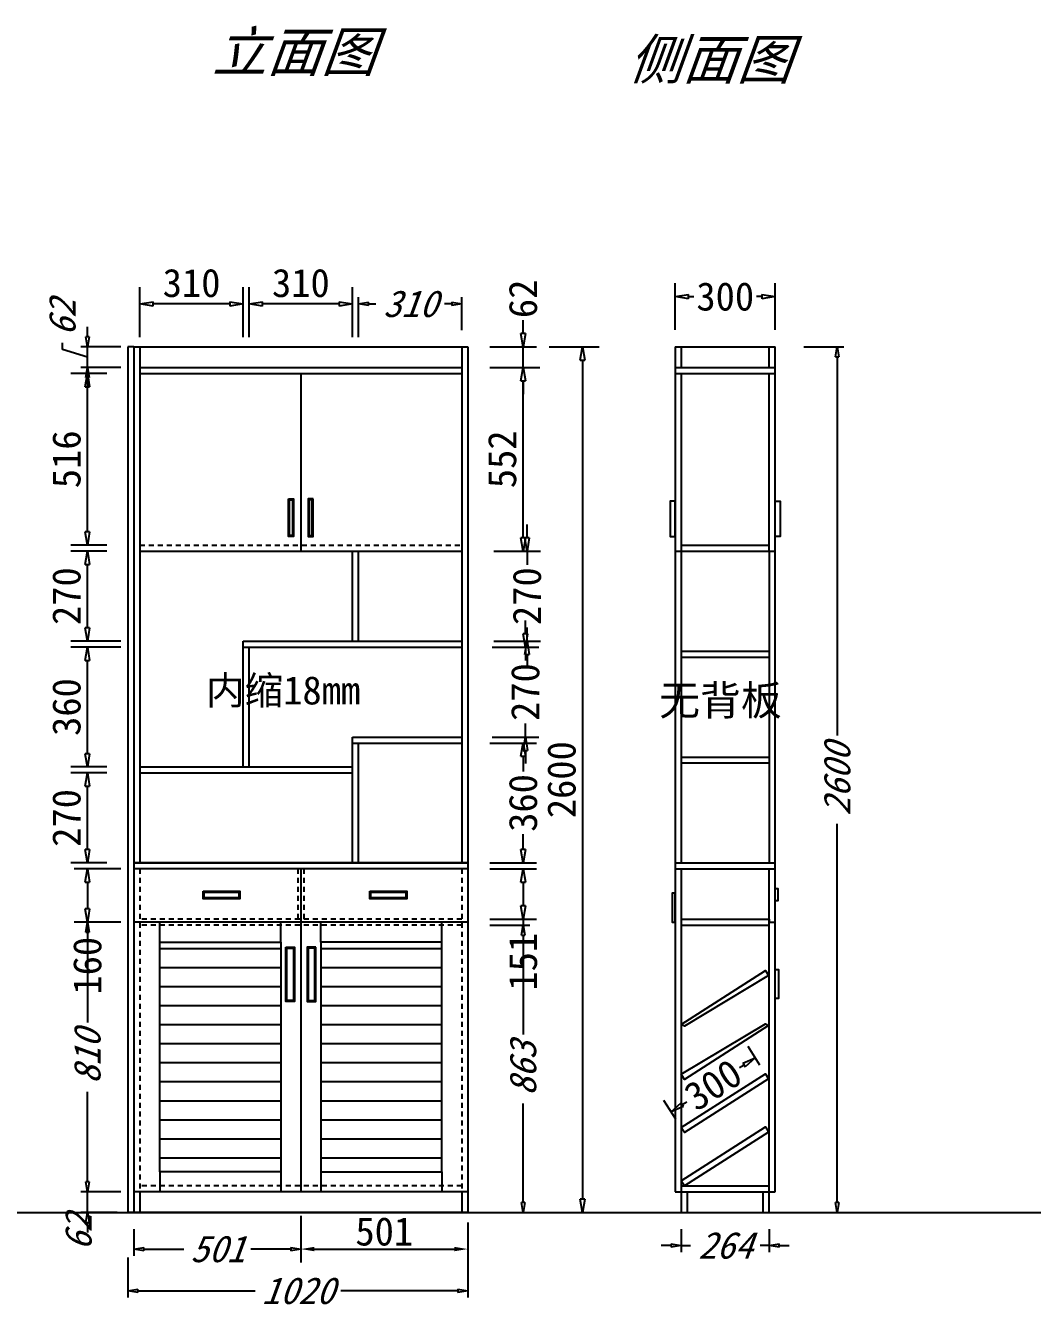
# Model space of a CAD drawing. Header units: millimetres. Extents: x 366509 to 398313, y -1245498 to -1202747.
# Drawn here: x 378862 to 381884, y -1225288 to -1221437 of the extents above; entities that cross this region are included whole.
import ezdxf

# ---------------------------------------------------------------- set-up
doc = ezdxf.new("R2010")
doc.units = ezdxf.units.MM
doc.header["$LTSCALE"] = 20
doc.linetypes.add('JIS_02_0.7', pattern=[1.35, 0.75, -0.6])
doc.layers.get('Defpoints').update_dxf_attribs({"color": 250})
doc.styles.get("Standard").update_dxf_attribs({"font": 'SimSun.ttf', "height": 85})
doc.styles.add('text', font='SimSun.ttf', dxfattribs={"height": 85})
doc.styles.add('汉字', font='SimSun.ttf', dxfattribs={"oblique": 20, "height": 80})
doc.dimstyles.new('200', dxfattribs={"dimtxt": 90, "dimasz": 40, "dimexe": 50, "dimexo": 100, "dimgap": 20, "dimtad": 1, "dimdec": 0, "dimtxsty": 'Standard', "dimblk": 'CLOSEDBLANK', "dimcen": 100, "dimdle": 50, "dimclrd": 256, "dimclre": 256, "dimclrt": 256, "dimadec": 0, "dimazin": 0, "dimtfac": 1, "dimtdec": 0, "dimtmove": 2, "dimatfit": 3, "dimldrblk": 'CLOSEDBLANK', "dimfxl": 100, "dimfxlon": 1, "dimlwd": 25, "dimlwe": 25, "dimarcsym": 0})
doc.dimstyles.new('ISO-25', dxfattribs={"dimtxt": 2.5, "dimasz": 2.5, "dimexe": 1.25, "dimexo": 0.625, "dimtad": 1, "dimtxsty": 'Standard', "dimcen": 2.5, "dimadec": 0, "dimazin": 0, "dimtfac": 1, "dimtmove": 0, "dimatfit": 3, "dimfxl": 1, "dimarcsym": 0})
doc.dimstyles.get("Standard").update_dxf_attribs({"dimtxt": 0.18, "dimasz": 0.18, "dimexe": 0.18, "dimexo": 0.0625, "dimgap": 0.09, "dimtad": 0, "dimtih": 1, "dimtoh": 1, "dimdec": 4, "dimzin": 0, "dimdsep": 46, "dimtxsty": 'Standard', "dimcen": 0.09, "dimadec": 0, "dimazin": 0, "dimtfac": 1, "dimtdec": 4, "dimtofl": 0, "dimtmove": 0, "dimatfit": 3, "dimfxl": 1, "dimtolj": 1, "dimtzin": 0, "dimarcsym": 0})
doc.dimstyles.new('周文晶', dxfattribs={"dimtxt": 70, "dimasz": 40, "dimexe": 40, "dimexo": 30, "dimgap": 10, "dimtad": 0, "dimdec": 0, "dimtxsty": 'Standard', "dimblk": 'CLOSEDBLANK', "dimcen": 200, "dimclrd": 256, "dimclre": 256, "dimadec": 0, "dimazin": 0, "dimtfac": 1, "dimtdec": 0, "dimtmove": 0, "dimatfit": 3, "dimldrblk": 'CLOSEDBLANK', "dimfxl": 100, "dimfxlon": 1, "dimarcsym": 0})

# ---------------------------------------------------------------- blocks, each defined once
blk = doc.blocks.new('_ClosedBlank')
at = {"color": 0, "linetype": 'ByBlock', "lineweight": -2}
for p, q in [((-1, 0.167), (0, 0)), ((-1, 0.167), (-1, -0.167)), ((0, 0), (-1, -0.167))]:
    blk.add_line(p, q, dxfattribs=at)
blk = doc.blocks.new('*D856')
at = {"lineweight": 25, "transparency": 16777216}
for p, q in [((379047, -1224908.8), (379047, -1224878.8)), ((379147, -1224938.8), (379027, -1224938.8)), ((379047, -1225000.8), (379047, -1224938.8)), ((379136.8, -1225000.8), (379027, -1225000.8)), ((379047, -1225030.8), (379047, -1225060.8))]:
    blk.add_line(p, q, dxfattribs=at)
at = {"layer": 'Defpoints', "color": 0, "transparency": 16777216}
for p in [(379047, -1224938.8), (379204.8, -1224938.8), (379186.8, -1225000.8)]:
    blk.add_point(p, dxfattribs=at)
at = {"lineweight": 25, "transparency": 16777216, "xscale": 30, "yscale": 30, "zscale": 30}
for p, rotation in [((379047, -1224938.8), 270), ((379047, -1225000.8), 90)]:
    blk.add_blockref('_ClosedBlank', p, dxfattribs=dict(at, rotation=rotation))
at = {"lineweight": -3, "transparency": 16777216, "insert": (379020.4, -1225060.8), "char_height": 80, "attachment_point": 5, "rotation": 90, "style": '汉字'}
blk.add_mtext('62', dxfattribs=at)
blk = doc.blocks.new('*D857')
at = {"lineweight": 25, "transparency": 16777216}
for p, q in [((379147, -1224128.8), (379027, -1224128.8)), ((379047, -1224158.8), (379047, -1224429.7)), ((379047, -1224908.8), (379047, -1224638)), ((379147, -1224938.8), (379027, -1224938.8))]:
    blk.add_line(p, q, dxfattribs=at)
at = {"layer": 'Defpoints', "color": 0, "transparency": 16777216}
for p in [(379047, -1224128.8), (379204.8, -1224128.8), (379204.8, -1224938.8)]:
    blk.add_point(p, dxfattribs=at)
at = {"lineweight": 25, "transparency": 16777216, "xscale": 30, "yscale": 30, "zscale": 30}
for p, rotation in [((379047, -1224128.8), 90), ((379047, -1224938.8), 270)]:
    blk.add_blockref('_ClosedBlank', p, dxfattribs=dict(at, rotation=rotation))
at = {"lineweight": -3, "transparency": 16777216, "insert": (379047, -1224533.8), "char_height": 80, "attachment_point": 5, "rotation": 90, "style": '汉字'}
blk.add_mtext('810', dxfattribs=at)
blk = doc.blocks.new('*D906')
at = {"lineweight": 25, "transparency": 16777216}
for p, q in [((379860.8, -1222372.3), (379860.8, -1222252.3)), ((380170.8, -1222350.9), (380170.8, -1222252.3)), ((379890.8, -1222272.3), (379912.5, -1222272.3)), ((380140.8, -1222272.3), (380119, -1222272.3))]:
    blk.add_line(p, q, dxfattribs=at)
at = {"layer": 'Defpoints', "color": 0, "transparency": 16777216}
for p in [(380170.8, -1222272.3), (380170.8, -1222400.9), (379860.8, -1223014.8)]:
    blk.add_point(p, dxfattribs=at)
at = {"lineweight": 25, "transparency": 16777216, "xscale": 30, "yscale": 30, "zscale": 30, "rotation": 180}
blk.add_blockref('_ClosedBlank', (379860.8, -1222272.3), dxfattribs=at)
at = {"lineweight": 25, "transparency": 16777216, "xscale": 30, "yscale": 30, "zscale": 30}
blk.add_blockref('_ClosedBlank', (380170.8, -1222272.3), dxfattribs=at)
at = {"lineweight": -3, "transparency": 16777216, "insert": (380015.8, -1222272.3), "char_height": 80, "attachment_point": 5, "style": '汉字'}
blk.add_mtext('310', dxfattribs=at)
blk = doc.blocks.new('*D858')
at = {"lineweight": 25, "transparency": 16777216}
for p, q in [((379168.8, -1225135.9), (379168.8, -1225255.9)), ((380188.8, -1225135.9), (380188.8, -1225255.9)), ((379198.8, -1225235.9), (379550.2, -1225235.9)), ((380158.8, -1225235.9), (379807.4, -1225235.9))]:
    blk.add_line(p, q, dxfattribs=at)
at = {"layer": 'Defpoints', "color": 0, "transparency": 16777216}
for p in [(379168.8, -1225000.8), (380188.8, -1225000.8), (380188.8, -1225235.9)]:
    blk.add_point(p, dxfattribs=at)
at = {"lineweight": 25, "transparency": 16777216, "xscale": 30, "yscale": 30, "zscale": 30, "rotation": 180}
blk.add_blockref('_ClosedBlank', (379168.8, -1225235.9), dxfattribs=at)
at = {"lineweight": 25, "transparency": 16777216, "xscale": 30, "yscale": 30, "zscale": 30}
blk.add_blockref('_ClosedBlank', (380188.8, -1225235.9), dxfattribs=at)
at = {"lineweight": -3, "transparency": 16777216, "insert": (379678.8, -1225235.9), "char_height": 80, "attachment_point": 5, "style": '汉字'}
blk.add_mtext('1020', dxfattribs=at)
blk = doc.blocks.new('*D907')
at = {"lineweight": 25, "transparency": 16777216}
for p, q in [((380829.8, -1225050.8), (380829.8, -1225119.8)), ((381094.2, -1225050.8), (381094.2, -1225119.8)), ((380799.8, -1225099.8), (380769.8, -1225099.8)), ((380829.8, -1225099.8), (380857.4, -1225099.8)), ((381094.2, -1225099.8), (381066.6, -1225099.8)), ((381124.2, -1225099.8), (381154.2, -1225099.8))]:
    blk.add_line(p, q, dxfattribs=at)
at = {"layer": 'Defpoints', "color": 0, "transparency": 16777216}
for p in [(380829.8, -1225000.8), (381094.2, -1225000.8), (381094.2, -1225099.8)]:
    blk.add_point(p, dxfattribs=at)
at = {"lineweight": 25, "transparency": 16777216, "xscale": 30, "yscale": 30, "zscale": 30}
blk.add_blockref('_ClosedBlank', (380829.8, -1225099.8), dxfattribs=at)
at = {"lineweight": 25, "transparency": 16777216, "xscale": 30, "yscale": 30, "zscale": 30, "rotation": 180}
blk.add_blockref('_ClosedBlank', (381094.2, -1225099.8), dxfattribs=at)
at = {"lineweight": -3, "transparency": 16777216, "insert": (380962, -1225099.8), "char_height": 80, "attachment_point": 5, "style": '汉字'}
blk.add_mtext('264', dxfattribs=at)
blk = doc.blocks.new('*D908')
at = {"lineweight": 25, "transparency": 16777216}
for p, q in [((381198.1, -1222400.8), (381318.1, -1222400.8)), ((381298.1, -1222430.8), (381298.1, -1223568.7)), ((381298.1, -1224970.8), (381298.1, -1223833)), ((381198.1, -1225000.8), (381318.1, -1225000.8))]:
    blk.add_line(p, q, dxfattribs=at)
at = {"layer": 'Defpoints', "color": 0, "transparency": 16777216}
for p in [(381112.2, -1222400.8), (381112.2, -1225000.8), (381298.1, -1225000.8)]:
    blk.add_point(p, dxfattribs=at)
at = {"lineweight": 25, "transparency": 16777216, "xscale": 30, "yscale": 30, "zscale": 30}
for p, rotation in [((381298.1, -1222400.8), 90), ((381298.1, -1225000.8), 270)]:
    blk.add_blockref('_ClosedBlank', p, dxfattribs=dict(at, rotation=rotation))
at = {"lineweight": -3, "transparency": 16777216, "insert": (381298.1, -1223700.8), "char_height": 80, "attachment_point": 5, "rotation": 90, "style": '汉字'}
blk.add_mtext('2600', dxfattribs=at)
blk = doc.blocks.new('*D859')
at = {"lineweight": 25, "transparency": 16777216}
for p, q in [((380255.1, -1224137.8), (380375.1, -1224137.8)), ((380355.1, -1224167.8), (380355.1, -1224465.8)), ((380355.1, -1224970.8), (380355.1, -1224672.8)), ((380255.1, -1225000.8), (380375.1, -1225000.8))]:
    blk.add_line(p, q, dxfattribs=at)
at = {"layer": 'Defpoints', "color": 0, "transparency": 16777216}
for p in [(380170.8, -1224137.8), (380170.8, -1225000.8), (380355.1, -1225000.8)]:
    blk.add_point(p, dxfattribs=at)
at = {"lineweight": 25, "transparency": 16777216, "xscale": 30, "yscale": 30, "zscale": 30}
for p, rotation in [((380355.1, -1224137.8), 90), ((380355.1, -1225000.8), 270)]:
    blk.add_blockref('_ClosedBlank', p, dxfattribs=dict(at, rotation=rotation))
at = {"lineweight": -3, "transparency": 16777216, "insert": (380355.1, -1224569.3), "char_height": 80, "attachment_point": 5, "rotation": 90, "style": '汉字'}
blk.add_mtext('863', dxfattribs=at)
blk = doc.blocks.new('*D909')
at = {"lineweight": 25, "transparency": 16777216}
for p, q in [((379047, -1222370.9), (379047, -1222340.9)), ((378972, -1222409.4), (378972, -1222389.4)), ((379047, -1222431.9), (378972, -1222409.4)), ((379147, -1222400.9), (379027, -1222400.9)), ((379047, -1222462.9), (379047, -1222400.9)), ((379047, -1222462.9), (379047, -1222400.9)), ((379147, -1222462.9), (379027, -1222462.9)), ((379047, -1222492.9), (379047, -1222522.9))]:
    blk.add_line(p, q, dxfattribs=at)
at = {"layer": 'Defpoints', "color": 0, "transparency": 16777216}
for p in [(379047, -1222400.9), (379204.8, -1222400.9), (379204.8, -1222462.9)]:
    blk.add_point(p, dxfattribs=at)
at = {"lineweight": 25, "transparency": 16777216, "xscale": 30, "yscale": 30, "zscale": 30}
for p, rotation in [((379047, -1222400.9), 270), ((379047, -1222462.9), 90)]:
    blk.add_blockref('_ClosedBlank', p, dxfattribs=dict(at, rotation=rotation))
at = {"lineweight": -3, "transparency": 16777216, "insert": (378972, -1222314.6), "char_height": 80, "attachment_point": 5, "rotation": 90, "style": '汉字'}
blk.add_mtext('62', dxfattribs=at)
blk = doc.blocks.new('*D860')
at = {"lineweight": 25, "transparency": 16777216}
for p, q in [((379687.8, -1225010.4), (379687.8, -1225130.4)), ((379186.8, -1225050.8), (379186.8, -1225130.4)), ((379216.8, -1225110.4), (379336.9, -1225110.4)), ((379657.8, -1225110.4), (379537.6, -1225110.4))]:
    blk.add_line(p, q, dxfattribs=at)
at = {"layer": 'Defpoints', "color": 0, "transparency": 16777216}
for p in [(379687.8, -1224938.8), (379186.8, -1225000.8), (379186.8, -1225110.4)]:
    blk.add_point(p, dxfattribs=at)
at = {"lineweight": 25, "transparency": 16777216, "xscale": 30, "yscale": 30, "zscale": 30, "rotation": 180}
blk.add_blockref('_ClosedBlank', (379186.8, -1225110.4), dxfattribs=at)
at = {"lineweight": 25, "transparency": 16777216, "xscale": 30, "yscale": 30, "zscale": 30}
blk.add_blockref('_ClosedBlank', (379687.8, -1225110.4), dxfattribs=at)
at = {"lineweight": -3, "transparency": 16777216, "insert": (379437.3, -1225110.4), "char_height": 80, "attachment_point": 5, "style": '汉字'}
blk.add_mtext('501', dxfattribs=at)
blk = doc.blocks.new('*D861')
at = {"lineweight": 25, "transparency": 16777216}
for p, q in [((380433.3, -1222400.9), (380583.3, -1222400.9)), ((380533.3, -1222440.9), (380533.3, -1224960.8)), ((380433.3, -1225000.8), (380583.3, -1225000.8))]:
    blk.add_line(p, q, dxfattribs=at)
at = {"layer": 'Defpoints', "color": 0, "transparency": 16777216}
for p in [(380026.8, -1222400.9), (380026.8, -1225000.8), (380533.3, -1225000.8)]:
    blk.add_point(p, dxfattribs=at)
at = {"lineweight": 25, "transparency": 16777216, "xscale": 40, "yscale": 40, "zscale": 40}
for p, rotation in [((380533.3, -1222400.9), 90), ((380533.3, -1225000.8), 270)]:
    blk.add_blockref('_ClosedBlank', p, dxfattribs=dict(at, rotation=rotation))
at = {"lineweight": -3, "transparency": 16777216, "insert": (380470.8, -1223700.9), "char_height": 85, "attachment_point": 5, "rotation": 90}
blk.add_mtext('2600', dxfattribs=at)
blk = doc.blocks.new('*D910')
at = {"lineweight": 25, "transparency": 16777216}
for p, q in [((379532.8, -1222372.3), (379532.8, -1222222.3)), ((379842.8, -1222372.3), (379842.8, -1222222.3)), ((379802.8, -1222272.3), (379572.8, -1222272.3))]:
    blk.add_line(p, q, dxfattribs=at)
at = {"layer": 'Defpoints', "color": 0, "transparency": 16777216}
for p in [(379532.8, -1222272.3), (379842.8, -1223014.8), (379532.8, -1223302.8)]:
    blk.add_point(p, dxfattribs=at)
at = {"lineweight": 25, "transparency": 16777216, "xscale": 40, "yscale": 40, "zscale": 40, "rotation": 180}
blk.add_blockref('_ClosedBlank', (379532.8, -1222272.3), dxfattribs=at)
at = {"lineweight": 25, "transparency": 16777216, "xscale": 40, "yscale": 40, "zscale": 40}
blk.add_blockref('_ClosedBlank', (379842.8, -1222272.3), dxfattribs=at)
at = {"lineweight": -3, "transparency": 16777216, "insert": (379687.8, -1222209.8), "char_height": 85, "attachment_point": 5}
blk.add_mtext('310', dxfattribs=at)
blk = doc.blocks.new('*D911')
at = {"lineweight": 25, "transparency": 16777216}
for p, q in [((379204.8, -1222372.3), (379204.8, -1222222.3)), ((379514.8, -1222372.3), (379514.8, -1222222.3)), ((379474.8, -1222272.3), (379244.8, -1222272.3))]:
    blk.add_line(p, q, dxfattribs=at)
at = {"layer": 'Defpoints', "color": 0, "transparency": 16777216}
for p in [(379204.8, -1222272.3), (379514.8, -1223314.8), (379204.8, -1223473.8)]:
    blk.add_point(p, dxfattribs=at)
at = {"lineweight": 25, "transparency": 16777216, "xscale": 40, "yscale": 40, "zscale": 40, "rotation": 180}
blk.add_blockref('_ClosedBlank', (379204.8, -1222272.3), dxfattribs=at)
at = {"lineweight": 25, "transparency": 16777216, "xscale": 40, "yscale": 40, "zscale": 40}
blk.add_blockref('_ClosedBlank', (379514.8, -1222272.3), dxfattribs=at)
at = {"lineweight": -3, "transparency": 16777216, "insert": (379359.8, -1222209.8), "char_height": 85, "attachment_point": 5}
blk.add_mtext('310', dxfattribs=at)
blk = doc.blocks.new('*D862')
at = {"lineweight": 25, "transparency": 16777216}
for p, q in [((379104.8, -1223680.8), (378997, -1223680.8)), ((379047, -1223910.8), (379047, -1223720.8)), ((379104.8, -1223950.8), (378997, -1223950.8))]:
    blk.add_line(p, q, dxfattribs=at)
at = {"layer": 'Defpoints', "color": 0, "transparency": 16777216}
for p in [(379047, -1223680.8), (379204.8, -1223680.8), (379204.8, -1223950.8)]:
    blk.add_point(p, dxfattribs=at)
at = {"lineweight": 25, "transparency": 16777216, "xscale": 40, "yscale": 40, "zscale": 40}
for p, rotation in [((379047, -1223680.8), 90), ((379047, -1223950.8), 270)]:
    blk.add_blockref('_ClosedBlank', p, dxfattribs=dict(at, rotation=rotation))
at = {"lineweight": -3, "transparency": 16777216, "insert": (378984.5, -1223815.8), "char_height": 85, "attachment_point": 5, "rotation": 90}
blk.add_mtext('270', dxfattribs=at)
blk = doc.blocks.new('*D912')
at = {"lineweight": 25, "transparency": 16777216}
for p, q in [((379147, -1223302.8), (378997, -1223302.8)), ((379047, -1223622.8), (379047, -1223342.8)), ((379104.8, -1223662.8), (378997, -1223662.8))]:
    blk.add_line(p, q, dxfattribs=at)
at = {"layer": 'Defpoints', "color": 0, "transparency": 16777216}
for p in [(379047, -1223302.8), (379514.8, -1223302.8), (379204.8, -1223662.8)]:
    blk.add_point(p, dxfattribs=at)
at = {"lineweight": 25, "transparency": 16777216, "xscale": 40, "yscale": 40, "zscale": 40}
for p, rotation in [((379047, -1223302.8), 90), ((379047, -1223662.8), 270)]:
    blk.add_blockref('_ClosedBlank', p, dxfattribs=dict(at, rotation=rotation))
at = {"lineweight": -3, "transparency": 16777216, "insert": (378984.5, -1223482.8), "char_height": 85, "attachment_point": 5, "rotation": 90}
blk.add_mtext('360', dxfattribs=at)
blk = doc.blocks.new('*D913')
at = {"lineweight": 25, "transparency": 16777216}
for p, q in [((379104.8, -1223014.8), (378997, -1223014.8)), ((379047, -1223244.8), (379047, -1223054.8)), ((379147, -1223284.8), (378997, -1223284.8))]:
    blk.add_line(p, q, dxfattribs=at)
at = {"layer": 'Defpoints', "color": 0, "transparency": 16777216}
for p in [(379047, -1223014.8), (379204.8, -1223014.8), (379514.8, -1223284.8)]:
    blk.add_point(p, dxfattribs=at)
at = {"lineweight": 25, "transparency": 16777216, "xscale": 40, "yscale": 40, "zscale": 40}
for p, rotation in [((379047, -1223014.8), 90), ((379047, -1223284.8), 270)]:
    blk.add_blockref('_ClosedBlank', p, dxfattribs=dict(at, rotation=rotation))
at = {"lineweight": -3, "transparency": 16777216, "insert": (378984.5, -1223149.8), "char_height": 85, "attachment_point": 5, "rotation": 90}
blk.add_mtext('270', dxfattribs=at)
blk = doc.blocks.new('*D914')
at = {"lineweight": 25, "transparency": 16777216}
for p, q in [((379104.8, -1222480.9), (378997, -1222480.9)), ((379047, -1222956.8), (379047, -1222520.9)), ((379104.8, -1222996.8), (378997, -1222996.8))]:
    blk.add_line(p, q, dxfattribs=at)
at = {"layer": 'Defpoints', "color": 0, "transparency": 16777216}
for p in [(379047, -1222480.9), (379204.8, -1222480.9), (379204.8, -1222996.8)]:
    blk.add_point(p, dxfattribs=at)
at = {"lineweight": 25, "transparency": 16777216, "xscale": 40, "yscale": 40, "zscale": 40}
for p, rotation in [((379047, -1222480.9), 90), ((379047, -1222996.8), 270)]:
    blk.add_blockref('_ClosedBlank', p, dxfattribs=dict(at, rotation=rotation))
at = {"lineweight": -3, "transparency": 16777216, "insert": (378984.5, -1222738.9), "char_height": 85, "attachment_point": 5, "rotation": 90}
blk.add_mtext('516', dxfattribs=at)
blk = doc.blocks.new('*D863')
at = {"lineweight": 25, "transparency": 16777216}
for p, q in [((380270.8, -1222462.9), (380405.1, -1222462.9)), ((380355.1, -1222974.8), (380355.1, -1222502.9)), ((380270.8, -1223014.8), (380405.1, -1223014.8))]:
    blk.add_line(p, q, dxfattribs=at)
at = {"layer": 'Defpoints', "color": 0, "transparency": 16777216}
for p in [(380170.8, -1222462.9), (380355.1, -1222462.9), (380170.8, -1223014.8)]:
    blk.add_point(p, dxfattribs=at)
at = {"lineweight": 25, "transparency": 16777216, "xscale": 40, "yscale": 40, "zscale": 40}
for p, rotation in [((380355.1, -1222462.9), 90), ((380355.1, -1223014.8), 270)]:
    blk.add_blockref('_ClosedBlank', p, dxfattribs=dict(at, rotation=rotation))
at = {"lineweight": -3, "transparency": 16777216, "insert": (380292.6, -1222738.9), "char_height": 85, "attachment_point": 5, "rotation": 90}
blk.add_mtext('552', dxfattribs=at)
blk = doc.blocks.new('*D864')
at = {"color": 0, "lineweight": -2, "transparency": 16777216}
for p, q in [((379687.8, -1225010.4), (379687.8, -1225150.4)), ((380188.8, -1225030.8), (380188.8, -1225150.4)), ((379727.8, -1225110.4), (380148.8, -1225110.4))]:
    blk.add_line(p, q, dxfattribs=at)
at = {"color": 0, "transparency": 16777216}
for points in [[(379727.8, -1225103.7), (379727.8, -1225117), (379687.8, -1225110.4)], [(380148.8, -1225103.7), (380148.8, -1225117), (380188.8, -1225110.4)]]:
    blk.add_solid(points, dxfattribs=at)
at = {"layer": 'Defpoints', "color": 0, "transparency": 16777216}
for p in [(379687.8, -1224938.8), (380188.8, -1225000.8), (380188.8, -1225110.4)]:
    blk.add_point(p, dxfattribs=at)
at = {"color": 0, "lineweight": -3, "transparency": 16777216, "insert": (379938.3, -1225057.9), "char_height": 85, "attachment_point": 5}
blk.add_mtext('501', dxfattribs=at)
blk = doc.blocks.new('*D865')
at = {"lineweight": -2, "transparency": 16777216}
for p, q in [((380811.8, -1222350.4), (380811.8, -1222210.4)), ((381112.2, -1222350.4), (381112.2, -1222210.4)), ((380851.8, -1222250.4), (380867.9, -1222250.4)), ((381072.2, -1222250.4), (381056.1, -1222250.4))]:
    blk.add_line(p, q, dxfattribs=at)
at = {"layer": 'Defpoints', "color": 0, "transparency": 16777216}
for p in [(381112.2, -1222250.4), (380811.8, -1222400.8), (381112.2, -1222400.8)]:
    blk.add_point(p, dxfattribs=at)
at = {"lineweight": -2, "transparency": 16777216, "xscale": 40, "yscale": 40, "zscale": 40, "rotation": 180}
blk.add_blockref('_ClosedBlank', (380811.8, -1222250.4), dxfattribs=at)
at = {"lineweight": -2, "transparency": 16777216, "xscale": 40, "yscale": 40, "zscale": 40}
blk.add_blockref('_ClosedBlank', (381112.2, -1222250.4), dxfattribs=at)
at = {"color": 0, "transparency": 16777216, "insert": (380962, -1222250.4), "char_height": 85, "attachment_point": 5}
blk.add_mtext('300', dxfattribs=at)
blk = doc.blocks.new('*D866')
at = {"lineweight": -2, "transparency": 16777216}
for p, q in [((380355.1, -1222360.9), (380355.1, -1222320.9)), ((380255.1, -1222400.9), (380395.1, -1222400.9)), ((380355.1, -1222462.9), (380355.1, -1222400.9)), ((380255.1, -1222462.9), (380395.1, -1222462.9)), ((380355.1, -1222502.9), (380355.1, -1222542.9))]:
    blk.add_line(p, q, dxfattribs=at)
at = {"layer": 'Defpoints', "color": 0, "transparency": 16777216}
for p in [(380170.8, -1222400.9), (380355.1, -1222400.9), (380170.8, -1222462.9)]:
    blk.add_point(p, dxfattribs=at)
at = {"lineweight": -2, "transparency": 16777216, "xscale": 40, "yscale": 40, "zscale": 40}
for p, rotation in [((380355.1, -1222400.9), 270), ((380355.1, -1222462.9), 90)]:
    blk.add_blockref('_ClosedBlank', p, dxfattribs=dict(at, rotation=rotation))
at = {"color": 0, "transparency": 16777216, "insert": (380355.1, -1222257.1), "char_height": 85, "attachment_point": 5, "rotation": 90}
blk.add_mtext('62', dxfattribs=at)
blk = doc.blocks.new('*D867')
at = {"lineweight": -2, "transparency": 16777216}
for p, q in [((380255.1, -1223590.8), (380395.1, -1223590.8)), ((380355.1, -1223630.8), (380355.1, -1223676.8)), ((380355.1, -1223910.8), (380355.1, -1223864.9)), ((380255.1, -1223950.8), (380395.1, -1223950.8))]:
    blk.add_line(p, q, dxfattribs=at)
at = {"layer": 'Defpoints', "color": 0, "transparency": 16777216}
for p in [(380170.8, -1223590.8), (380170.8, -1223950.8), (380355.1, -1223950.8)]:
    blk.add_point(p, dxfattribs=at)
at = {"lineweight": -2, "transparency": 16777216, "xscale": 40, "yscale": 40, "zscale": 40}
for p, rotation in [((380355.1, -1223590.8), 90), ((380355.1, -1223950.8), 270)]:
    blk.add_blockref('_ClosedBlank', p, dxfattribs=dict(at, rotation=rotation))
at = {"color": 0, "transparency": 16777216, "insert": (380355.1, -1223770.8), "char_height": 85, "attachment_point": 5, "rotation": 90}
blk.add_mtext('360', dxfattribs=at)
blk = doc.blocks.new('*D868')
at = {"lineweight": -2, "transparency": 16777216}
for p, q in [((381066.2, -1224558.5), (381030.4, -1224502.6)), ((381018.3, -1224557.9), (381004.9, -1224566.5)), ((380813.6, -1224720.4), (380777.8, -1224664.5)), ((380833, -1224676.6), (380846.5, -1224668))]:
    blk.add_line(p, q, dxfattribs=at)
at = {"layer": 'Defpoints', "color": 0, "transparency": 16777216}
for p in [(381052, -1224536.3), (381082.4, -1224583.8), (380829.8, -1224745.7)]:
    blk.add_point(p, dxfattribs=at)
at = {"lineweight": -2, "transparency": 16777216, "xscale": 40, "yscale": 40, "zscale": 40}
for p, rotation in [((381052, -1224536.3), 32.65196531528703), ((380799.4, -1224698.1), 212.651965315287)]:
    blk.add_blockref('_ClosedBlank', p, dxfattribs=dict(at, rotation=rotation))
at = {"color": 0, "transparency": 16777216, "insert": (380925.7, -1224617.2), "char_height": 85, "attachment_point": 5, "rotation": 32.652}
blk.add_mtext('300', dxfattribs=at)
blk = doc.blocks.new('*D869')
at = {"lineweight": -2, "transparency": 16777216}
for p, q in [((379147, -1223968.8), (379007, -1223968.8)), ((379047, -1224008.8), (379047, -1224088.8)), ((379147, -1224128.8), (379007, -1224128.8)), ((379047, -1224128.8), (379047, -1224168.8))]:
    blk.add_line(p, q, dxfattribs=at)
at = {"layer": 'Defpoints', "color": 0, "transparency": 16777216}
for p in [(379047, -1223968.8), (379186.8, -1223968.8), (379186.8, -1224128.8)]:
    blk.add_point(p, dxfattribs=at)
at = {"lineweight": -2, "transparency": 16777216, "xscale": 40, "yscale": 40, "zscale": 40}
for p, rotation in [((379047, -1223968.8), 90), ((379047, -1224128.8), 270)]:
    blk.add_blockref('_ClosedBlank', p, dxfattribs=dict(at, rotation=rotation))
at = {"color": 0, "transparency": 16777216, "insert": (379047, -1224259.6), "char_height": 85, "attachment_point": 5, "rotation": 90}
blk.add_mtext('160', dxfattribs=at)
blk = doc.blocks.new('*D870')
at = {"lineweight": -2, "transparency": 16777216}
for p, q in [((380255.1, -1223968.8), (380395.1, -1223968.8)), ((380355.1, -1224008.8), (380355.1, -1224079.8)), ((380255.1, -1224119.8), (380395.1, -1224119.8)), ((380355.1, -1224119.8), (380355.1, -1224159.8))]:
    blk.add_line(p, q, dxfattribs=at)
at = {"layer": 'Defpoints', "color": 0, "transparency": 16777216}
for p in [(380170.8, -1223968.8), (380355.1, -1223968.8), (380170.8, -1224119.8)]:
    blk.add_point(p, dxfattribs=at)
at = {"lineweight": -2, "transparency": 16777216, "xscale": 40, "yscale": 40, "zscale": 40}
for p, rotation in [((380355.1, -1223968.8), 90), ((380355.1, -1224119.8), 270)]:
    blk.add_blockref('_ClosedBlank', p, dxfattribs=dict(at, rotation=rotation))
at = {"color": 0, "transparency": 16777216, "insert": (380355.1, -1224247.5), "char_height": 85, "attachment_point": 5, "rotation": 90}
blk.add_mtext('151', dxfattribs=at)
blk = doc.blocks.new('*D955')
at = {"lineweight": -2, "transparency": 16777216}
for p, q in [((380361.8, -1223262.8), (380361.8, -1223222.8)), ((380261.8, -1223302.8), (380401.8, -1223302.8)), ((380361.8, -1223302.8), (380361.8, -1223343.3)), ((380361.8, -1223572.8), (380361.8, -1223532.3)), ((380261.8, -1223572.8), (380401.8, -1223572.8)), ((380361.8, -1223612.8), (380361.8, -1223652.8))]:
    blk.add_line(p, q, dxfattribs=at)
at = {"layer": 'Defpoints', "color": 0, "transparency": 16777216}
for p in [(380170.8, -1223302.8), (380361.8, -1223302.8), (380170.8, -1223572.8)]:
    blk.add_point(p, dxfattribs=at)
at = {"lineweight": -2, "transparency": 16777216, "xscale": 40, "yscale": 40, "zscale": 40}
for p, rotation in [((380361.8, -1223302.8), 270), ((380361.8, -1223572.8), 90)]:
    blk.add_blockref('_ClosedBlank', p, dxfattribs=dict(at, rotation=rotation))
at = {"color": 0, "transparency": 16777216, "insert": (380361.8, -1223437.8), "char_height": 85, "attachment_point": 5, "rotation": 90}
blk.add_mtext('270', dxfattribs=at)
blk = doc.blocks.new('*D956')
at = {"lineweight": -2, "transparency": 16777216}
for p, q in [((380366.9, -1222974.8), (380366.9, -1222934.8)), ((380266.9, -1223014.8), (380406.9, -1223014.8)), ((380366.9, -1223014.8), (380366.9, -1223055.3)), ((380366.9, -1223284.8), (380366.9, -1223244.3)), ((380266.9, -1223284.8), (380406.9, -1223284.8)), ((380366.9, -1223324.8), (380366.9, -1223364.8))]:
    blk.add_line(p, q, dxfattribs=at)
at = {"layer": 'Defpoints', "color": 0, "transparency": 16777216}
for p in [(380170.8, -1223014.8), (380366.9, -1223014.8), (380170.8, -1223284.8)]:
    blk.add_point(p, dxfattribs=at)
at = {"lineweight": -2, "transparency": 16777216, "xscale": 40, "yscale": 40, "zscale": 40}
for p, rotation in [((380366.9, -1223014.8), 270), ((380366.9, -1223284.8), 90)]:
    blk.add_blockref('_ClosedBlank', p, dxfattribs=dict(at, rotation=rotation))
at = {"color": 0, "transparency": 16777216, "insert": (380366.9, -1223149.8), "char_height": 85, "attachment_point": 5, "rotation": 90}
blk.add_mtext('270', dxfattribs=at)

msp = doc.modelspace()

# ---------------------------------------------------------------- hatches: boundary and pattern name
at = {"lineweight": -3}
h = msp.add_hatch(dxfattribs=at)
h.set_pattern_fill('LINE', color=250, scale=18, style=0)
h.set_pattern_definition([(0, (258268.033, -1216949.606), (0, 57.15), [])])
h.paths.add_polyline_path([(380110.758, -1224188.809), (379747.758, -1224188.809), (379747.758, -1224878.809), (380110.758, -1224878.809)])
h.paths.add_polyline_path([(379264.758, -1224188.809), (379264.758, -1224878.809), (379627.758, -1224878.809), (379627.758, -1224188.809)])

# ---------------------------------------------------------------- linework, layer by layer
for p, q in [((379168.758, -1222400.944), (379168.758, -1225000.809)), ((379186.758, -1222400.944), (379186.758, -1225000.809)), ((379186.758, -1222400.944), (380188.758, -1222400.944)), ((379204.758, -1222400.944), (379204.758, -1223950.809)), ((379914.869, -1222400.944), (380188.758, -1222400.944)), ((380170.758, -1222400.944), (380170.758, -1223950.809)), ((380188.758, -1222400.944), (380188.758, -1225000.809)), ((380811.808, -1222400.809), (381112.195, -1222400.809)), ((380811.808, -1222400.809), (380811.808, -1224938.809)), ((380829.808, -1222400.809), (380829.808, -1222462.809)), ((380829.808, -1222400.809), (380829.808, -1222462.809)), ((381094.195, -1222462.809), (381094.195, -1222400.809)), ((381094.195, -1222462.809), (381094.195, -1222400.809)), ((381112.195, -1224938.809), (381112.195, -1222400.809)), ((379204.758, -1222462.944), (380170.758, -1222462.944)), ((379204.758, -1222480.944), (380170.758, -1222480.944)), ((380811.808, -1222462.809), (381112.195, -1222462.809)), ((380811.808, -1222480.809), (381112.195, -1222480.809)), ((380829.808, -1222480.809), (380829.808, -1223014.809)), ((381094.195, -1223014.809), (381094.195, -1222480.809)), ((380829.808, -1222996.809), (381094.195, -1222996.809)), ((379204.758, -1223014.809), (380170.758, -1223014.809)), ((379842.758, -1223284.809), (379842.758, -1223014.809)), ((379860.758, -1223284.809), (379860.758, -1223014.809)), ((380811.808, -1223014.809), (381112.195, -1223014.809)), ((379514.758, -1223662.809), (379514.758, -1223284.809)), ((379514.758, -1223284.809), (380170.758, -1223284.809)), ((379514.758, -1223302.809), (380170.758, -1223302.809)), ((379532.758, -1223662.809), (379532.758, -1223302.809)), ((380829.808, -1223314.809), (381094.195, -1223314.809)), ((380829.808, -1223332.809), (381094.195, -1223332.809)), ((379842.758, -1223950.809), (379842.758, -1223572.809)), ((379842.758, -1223572.809), (380170.758, -1223572.809)), ((379842.758, -1223590.809), (380170.758, -1223590.809)), ((379860.758, -1223950.809), (379860.758, -1223590.809)), ((380829.808, -1223632.809), (381094.195, -1223632.809)), ((380829.808, -1223650.809), (381094.195, -1223650.809)), ((379204.758, -1223662.809), (379842.758, -1223662.809)), ((379204.758, -1223680.809), (379842.758, -1223680.809)), ((380188.758, -1223950.809), (379186.758, -1223950.809)), ((379186.758, -1223950.809), (380188.758, -1223950.809)), ((380811.808, -1223950.809), (381112.195, -1223950.809)), ((380188.758, -1223968.809), (379186.758, -1223968.809)), ((379687.758, -1223968.809), (379687.758, -1224938.809)), ((380811.808, -1223968.809), (381112.195, -1223968.809)), ((380829.808, -1223968.809), (380829.808, -1225000.809)), ((381094.195, -1225000.809), (381094.195, -1223968.809)), ((380188.758, -1224128.809), (379186.758, -1224128.809)), ((379264.758, -1224188.809), (379264.758, -1224128.809)), ((379627.758, -1224188.809), (379627.758, -1224128.809)), ((379747.758, -1224188.809), (379747.758, -1224128.809)), ((380110.758, -1224188.809), (380110.758, -1224128.809)), ((380829.808, -1224119.809), (381094.195, -1224119.809)), ((380829.808, -1224137.809), (381094.195, -1224137.809)), ((379264.758, -1224878.809), (379264.758, -1224938.809)), ((379627.758, -1224878.809), (379627.758, -1224938.809)), ((379747.758, -1224878.809), (379747.758, -1224938.809)), ((380110.758, -1224878.809), (380110.758, -1224938.809)), ((380829.808, -1224920.809), (381094.195, -1224920.809)), ((380188.758, -1224938.809), (379186.758, -1224938.809)), ((380170.758, -1224938.809), (380170.758, -1225000.809)), ((380811.808, -1224938.809), (381112.195, -1224938.809)), ((380847.808, -1224938.809), (380847.808, -1225000.809)), ((381076.195, -1225000.809), (381076.195, -1224938.809)), ((380188.758, -1225000.809), (379186.758, -1225000.809)), ((380829.808, -1225000.809), (381094.195, -1225000.809))]:
    msp.add_line(p, q, dxfattribs=at)
for p, q in [((379186.758, -1222400.944), (379168.758, -1222400.944)), ((379687.758, -1222480.944), (379687.758, -1223014.809)), ((380829.808, -1223014.809), (380829.808, -1223950.809)), ((381094.195, -1223014.809), (381094.195, -1223950.809)), ((381094.195, -1224119.809), (381094.195, -1224128.809)), ((381094.195, -1224128.809), (381112.195, -1224128.809)), ((379204.758, -1224938.809), (379204.758, -1225000.809)), ((366509.141, -1225000.809), (398312.891, -1225000.809)), ((379186.758, -1225000.809), (379168.758, -1225000.809))]:
    msp.add_line(p, q)
at = {"color": 250, "linetype": 'JIS_02_0.7', "lineweight": -3}
for p, q in [((379204.758, -1222996.809), (380170.758, -1222996.809)), ((379204.758, -1223968.809), (379204.758, -1224938.809)), ((379678.758, -1223968.809), (379678.758, -1224119.809)), ((379696.758, -1223968.809), (379696.758, -1224119.809)), ((380170.758, -1223968.809), (380170.758, -1224938.809)), ((380170.758, -1224119.809), (379204.758, -1224119.809)), ((380170.758, -1224137.809), (379204.758, -1224137.809)), ((380170.758, -1224920.809), (379204.758, -1224920.809))]:
    msp.add_line(p, q, dxfattribs=at)
for points in [[(379650.945, -1222857.781), (379666.125, -1222857.781), (379666.125, -1222970.344), (379650.945, -1222970.344)], [(379653.945, -1222860.781), (379663.125, -1222860.781), (379663.125, -1222967.344), (379653.945, -1222967.344)], [(379724.57, -1222857.781), (379709.391, -1222857.781), (379709.391, -1222970.344), (379724.57, -1222970.344)], [(379721.57, -1222860.781), (379712.391, -1222860.781), (379712.391, -1222967.344), (379721.57, -1222967.344)], [(380811.808, -1222864.766), (380797.07, -1222864.766), (380797.07, -1222970.586), (380811.808, -1222970.586)], [(381112.195, -1222864.766), (381126.933, -1222864.766), (381126.933, -1222970.586), (381112.195, -1222970.586)], [(379394.07, -1224035.867), (379504.68, -1224035.867), (379504.68, -1224058.273), (379394.07, -1224058.273)], [(379895.07, -1224035.867), (380005.68, -1224035.867), (380005.68, -1224058.273), (379895.07, -1224058.273)], [(381112.195, -1224028.047), (381119.453, -1224028.047), (381119.453, -1224064.57), (381112.195, -1224064.57)], [(379397.07, -1224038.867), (379501.68, -1224038.867), (379501.68, -1224055.273), (379397.07, -1224055.273)], [(379898.07, -1224038.867), (380002.68, -1224038.867), (380002.68, -1224055.273), (379898.07, -1224055.273)], [(380811.808, -1224041.613), (380802.478, -1224041.613), (380802.478, -1224129.191), (380811.808, -1224129.191)], [(381112.195, -1224270.441), (381121.524, -1224270.441), (381121.524, -1224358.019), (381112.195, -1224358.019)]]:
    msp.add_lwpolyline(points, close=True)
at = {"lineweight": -3}
for points in [[(379264.758, -1224188.809), (379627.758, -1224188.809), (379627.758, -1224878.809), (379264.758, -1224878.809)], [(380110.758, -1224188.809), (379747.758, -1224188.809), (379747.758, -1224878.809), (380110.758, -1224878.809)], [(379642.462, -1224203.63), (379669.03, -1224203.63), (379669.03, -1224367.142), (379642.462, -1224367.142)], [(379645.462, -1224206.63), (379666.03, -1224206.63), (379666.03, -1224364.142), (379645.462, -1224364.142)], [(379733.053, -1224203.63), (379706.486, -1224203.63), (379706.486, -1224367.142), (379733.053, -1224367.142)], [(379730.053, -1224206.63), (379709.486, -1224206.63), (379709.486, -1224364.142), (379730.053, -1224364.142)]]:
    msp.add_lwpolyline(points, close=True, dxfattribs=at)
for points in [[(380829.808, -1224435.654), (381082.397, -1224273.794), (381092.108, -1224288.949), (380839.519, -1224440.809), (380829.808, -1224435.654)], [(380829.808, -1224585.654), (381082.397, -1224433.794), (381092.108, -1224438.949), (380839.519, -1224600.809), (380829.808, -1224585.654)], [(380829.808, -1224745.654), (381082.397, -1224583.794), (381092.108, -1224598.949), (380839.519, -1224760.809), (380829.808, -1224745.654)], [(380829.808, -1224905.654), (381082.397, -1224743.794), (381092.108, -1224758.949), (380839.519, -1224920.809), (380829.808, -1224905.654)]]:
    msp.add_lwpolyline(points)

# ---------------------------------------------------------------- texts
at = {"color": 0, "char_height": 120, "width": 1293.93172, "attachment_point": 1, "style": '汉字'}
for s, insert in [('立面图', (379421.291, -1221455.165)), ('侧面图', (380669.042, -1221477.79))]:
    msp.add_mtext(s, dxfattribs=dict(at, insert=insert))
at = {"insert": (379402.93, -1223389.961), "char_height": 85, "width": 635.82031, "attachment_point": 1, "style": 'text'}
msp.add_mtext('内缩18mm', dxfattribs=at)
at = {"lineweight": -3, "insert": (380763.461, -1223417.432), "char_height": 90, "width": 545.64139, "attachment_point": 1}
msp.add_mtext('无背板', dxfattribs=at)

# ---------------------------------------------------------------- dimensions: what is measured, and where the dimension line sits
at = {"lineweight": -3}
for base, p1, p2, picture, middle in [((379204.758, -1222272.273), (379514.758, -1223314.809), (379204.758, -1223473.809), '*D911', (379359.758, -1222209.773)), ((379532.758, -1222272.273), (379842.758, -1223014.809), (379532.758, -1223302.809), '*D910', (379687.758, -1222209.773))]:
    dim = msp.add_linear_dim(base=base, p1=p1, p2=p2, dimstyle='200', dxfattribs=at)
    dim.commit()
    dim.dimension.update_dxf_attribs({"geometry": picture, "text_midpoint": middle})
for base, p1, p2, dimstyle, override, picture, middle in [((380170.758, -1222272.273), (379860.758, -1223014.809), (380170.758, -1222400.944), 'Standard', {"dimtxt": 80, "dimasz": 30, "dimexe": 20, "dimexo": 50, "dimgap": 10, "dimtih": 0, "dimtoh": 0, "dimdec": 0, "dimzin": 8, "dimtxsty": '汉字', "dimblk": 'ClosedBlank', "dimcen": 2.5, "dimclrd": 256, "dimclre": 256, "dimclrt": 256, "dimtdec": 0, "dimtofl": 1, "dimtmove": 1, "dimldrblk": 'ClosedBlank', "dimfxl": 100, "dimfxlon": 1, "dimtolj": 0, "dimtzin": 8, "dimlwd": 25, "dimlwe": 25, "dimarcsym": 1}, '*D906', (380015.758, -1222272.273)), ((380188.758, -1225110.353), (379687.758, -1224938.809), (380188.758, -1225000.809), 'ISO-25', {"dimtxt": 70, "dimasz": 40, "dimexe": 40, "dimexo": 30, "dimgap": 10, "dimfxl": 100, "dimfxlon": 1}, '*D864', (379938.258, -1225057.853)), ((380188.758, -1225235.912), (379168.758, -1225000.809), (380188.758, -1225000.809), 'Standard', {"dimtxt": 80, "dimasz": 30, "dimexe": 20, "dimexo": 50, "dimgap": 10, "dimtih": 0, "dimtoh": 0, "dimdec": 0, "dimzin": 8, "dimtxsty": '汉字', "dimblk": 'ClosedBlank', "dimcen": 2.5, "dimclrd": 256, "dimclre": 256, "dimclrt": 256, "dimtdec": 0, "dimtofl": 1, "dimtmove": 1, "dimldrblk": 'ClosedBlank', "dimfxl": 100, "dimfxlon": 1, "dimtolj": 0, "dimtzin": 8, "dimlwd": 25, "dimlwe": 25, "dimarcsym": 1}, '*D858', (379678.758, -1225235.912)), ((381094.195, -1225099.839), (380829.808, -1225000.809), (381094.195, -1225000.809), 'Standard', {"dimtxt": 80, "dimasz": 30, "dimexe": 20, "dimexo": 50, "dimgap": 10, "dimtih": 0, "dimtoh": 0, "dimdec": 0, "dimzin": 8, "dimtxsty": '汉字', "dimblk": 'ClosedBlank', "dimcen": 2.5, "dimclrd": 256, "dimclre": 256, "dimclrt": 256, "dimtdec": 0, "dimtofl": 1, "dimtmove": 1, "dimldrblk": 'ClosedBlank', "dimfxl": 100, "dimfxlon": 1, "dimtolj": 0, "dimtzin": 8, "dimlwd": 25, "dimlwe": 25, "dimarcsym": 1}, '*D907', (380962.001, -1225099.839))]:
    dim = msp.add_linear_dim(base=base, p1=p1, p2=p2, dimstyle=dimstyle, override=override, dxfattribs=at)
    dim.commit()
    dim.dimension.update_dxf_attribs({"geometry": picture, "text_midpoint": middle})
for base, p1, p2, picture, middle in [((380355.121, -1222400.944), (380170.758, -1222462.944), (380170.758, -1222400.944), '*D866', (380355.121, -1222257.111)), ((380366.914, -1223014.809), (380170.758, -1223284.809), (380170.758, -1223014.809), '*D956', (380366.914, -1223149.809)), ((380361.787, -1223302.809), (380170.758, -1223572.809), (380170.758, -1223302.809), '*D955', (380361.787, -1223437.809)), ((380355.121, -1223950.809), (380170.758, -1223590.809), (380170.758, -1223950.809), '*D867', (380355.121, -1223770.809))]:
    dim = msp.add_linear_dim(base=base, p1=p1, p2=p2, angle=90, dimstyle='周文晶')
    dim.commit()
    dim.dimension.update_dxf_attribs({"geometry": picture, "text_midpoint": middle})
dim = msp.add_linear_dim(base=(381112.195, -1222250.43), p1=(380811.808, -1222400.809), p2=(381112.195, -1222400.809), dimstyle='周文晶')
dim.commit()
dim.dimension.update_dxf_attribs({"geometry": '*D865', "text_midpoint": (380962.001, -1222250.43)})
for base, p1, p2, angle, picture, middle in [((379046.956, -1222400.944), (379204.758, -1222462.944), (379204.758, -1222400.944), 90, '*D909', (378971.956, -1222379.444)), ((381298.093, -1225000.809), (381112.195, -1222400.809), (381112.195, -1225000.809), 90, '*D908', (381298.093, -1223700.809)), ((379046.956, -1224128.809), (379204.758, -1224938.809), (379204.758, -1224128.809), 270, '*D857', (379046.956, -1224533.809)), ((380355.121, -1225000.809), (380170.758, -1224137.809), (380170.758, -1225000.809), 90, '*D859', (380355.121, -1224569.309)), ((379186.758, -1225110.353), (379687.758, -1224938.809), (379186.758, -1225000.809), 180, '*D860', (379437.258, -1225110.353))]:
    dim = msp.add_linear_dim(base=base, p1=p1, p2=p2, angle=angle, dimstyle='Standard', override={"dimtxt": 80, "dimasz": 30, "dimexe": 20, "dimexo": 50, "dimgap": 10, "dimtih": 0, "dimtoh": 0, "dimdec": 0, "dimzin": 8, "dimtxsty": '汉字', "dimblk": 'ClosedBlank', "dimcen": 2.5, "dimclrd": 256, "dimclre": 256, "dimclrt": 256, "dimtdec": 0, "dimtofl": 1, "dimtmove": 1, "dimldrblk": 'ClosedBlank', "dimfxl": 100, "dimfxlon": 1, "dimtolj": 0, "dimtzin": 8, "dimlwd": 25, "dimlwe": 25, "dimarcsym": 1}, dxfattribs=at)
    dim.commit()
    dim.dimension.update_dxf_attribs({"geometry": picture, "text_midpoint": middle})
for base, p1, p2, picture, middle in [((380533.348, -1225000.809), (380026.813, -1222400.944), (380026.813, -1225000.809), '*D861', (380470.848, -1223700.877)), ((379046.956, -1222480.944), (379204.758, -1222996.809), (379204.758, -1222480.944), '*D914', (378984.456, -1222738.877)), ((380355.121, -1222462.944), (380170.758, -1223014.809), (380170.758, -1222462.944), '*D863', (380292.621, -1222738.877)), ((379046.956, -1223014.809), (379514.758, -1223284.809), (379204.758, -1223014.809), '*D913', (378984.456, -1223149.809)), ((379046.956, -1223302.809), (379204.758, -1223662.809), (379514.758, -1223302.809), '*D912', (378984.456, -1223482.809)), ((379046.956, -1223680.809), (379204.758, -1223950.809), (379204.758, -1223680.809), '*D862', (378984.456, -1223815.809))]:
    dim = msp.add_linear_dim(base=base, p1=p1, p2=p2, angle=90, dimstyle='200', dxfattribs=at)
    dim.commit()
    dim.dimension.update_dxf_attribs({"geometry": picture, "text_midpoint": middle})
for base, p1, p2, picture, middle in [((379046.956, -1223968.809), (379186.758, -1224128.809), (379186.758, -1223968.809), '*D869', (379046.956, -1224259.559)), ((380355.121, -1223968.809), (380170.758, -1224119.809), (380170.758, -1223968.809), '*D870', (380355.121, -1224247.49))]:
    dim = msp.add_linear_dim(base=base, p1=p1, p2=p2, angle=90, dimstyle='周文晶')
    dim.commit()
    dim.dimension.update_dxf_attribs({"geometry": picture, "text_midpoint": middle, "dimtype": 128})
dim = msp.add_aligned_dim(p1=(380829.808, -1224745.654), p2=(381082.397, -1224583.794), distance=56.422, dimstyle='周文晶')
dim.commit()
dim.dimension.update_dxf_attribs({"geometry": '*D868', "text_midpoint": (380925.661, -1224617.219)})
dim = msp.add_linear_dim(base=(379046.956, -1224938.809), p1=(379186.758, -1225000.809), p2=(379204.758, -1224938.809), angle=270, dimstyle='Standard', override={"dimtxt": 80, "dimasz": 30, "dimexe": 20, "dimexo": 50, "dimgap": 10, "dimtih": 0, "dimtoh": 0, "dimdec": 0, "dimzin": 8, "dimtxsty": '汉字', "dimblk": 'ClosedBlank', "dimcen": 2.5, "dimclrd": 256, "dimclre": 256, "dimclrt": 256, "dimtdec": 0, "dimtofl": 1, "dimtmove": 1, "dimldrblk": 'ClosedBlank', "dimfxl": 100, "dimfxlon": 1, "dimtolj": 0, "dimtzin": 8, "dimlwd": 25, "dimlwe": 25, "dimarcsym": 1}, dxfattribs=at)
dim.commit()
dim.dimension.update_dxf_attribs({"geometry": '*D856', "text_midpoint": (379020.395, -1225060.809), "dimtype": 128})

doc.saveas('drawing.dxf')
